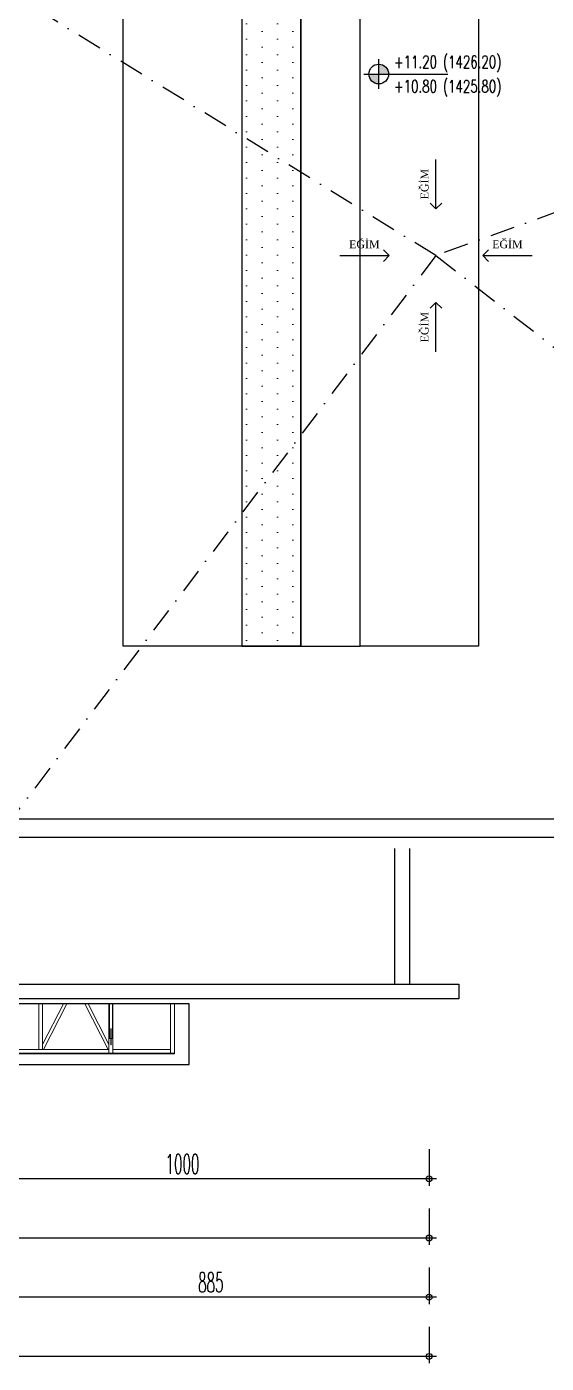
# Model space of a CAD drawing. Header units: millimetres. Extents: x -2755 to 27598, y -1135 to 13405.
# Drawn here: x 18284 to 19337, y -1069 to 1641 of the extents above; entities that cross this region are included whole.
import ezdxf
from ezdxf.enums import TextEntityAlignment as Align
from ezdxf.xclip import XClip

# ---------------------------------------------------------------- set-up
doc = ezdxf.new("R2010")
doc.units = ezdxf.units.MM
doc.header["$LTSCALE"] = 100
doc.linetypes.add('DASHDOT', pattern=[1, 0.5, -0.25, 0, -0.25])
for name, color, linetype in [('GOR', 7, 'Continuous'), ('KOT', 7, 'Continuous'), ('OK', 7, 'Continuous'), ('OLCU DIS', 7, 'Continuous'), ('PEYZAJ', 7, 'Continuous')]:
    doc.layers.add(name, color=color, linetype=linetype)
doc.styles.add('olcu', font='romans.shx', dxfattribs={"width": 0.5})
doc.styles.add('YAZI', font='times.ttf')
doc.dimstyles.new('1-200', dxfattribs={"dimtxt": 40, "dimasz": 2, "dimexe": 0, "dimexo": 0, "dimgap": 10, "dimtad": 1, "dimdec": 4, "dimrnd": 0.1, "dimzin": 9, "dimdsep": 46, "dimtxsty": 'olcu', "dimblk1": 'SOL', "dimblk2": 'SAG', "dimsah": 1, "dimcen": 0, "dimse1": 1, "dimse2": 1, "dimclre": 13, "dimadec": 0, "dimazin": 0, "dimtfac": 1, "dimtdec": 4, "dimtix": 1, "dimtmove": 2, "dimatfit": 2, "dimldrblk": 'SOL', "dimfxl": 0, "dimtolj": 1, "dimarcsym": 0})

# ---------------------------------------------------------------- blocks, each defined once
blk = doc.blocks.new('cakil modulasyon')
at = {"lineweight": 0, "ltscale": 100}
h = blk.add_hatch(dxfattribs=at)
h.set_pattern_fill('DOTS', color=0, scale=500, angle=90)
h.set_pattern_definition([(90, (-20, 71302.746), (-31.25, 15.625), [0, -31.25])])
h.paths.add_polyline_path([(18819.6, 2634.6), (18700.4, 2634.6), (18700.4, 355.4), (18819.6, 355.4)])
at = {"color": 0}
blk.add_line((18700, 2635), (18700, 355), dxfattribs=at)
for points in [[(18460, 2635), (18820, 2635), (18820, 355), (18460, 355)], [(18460, 2635), (18700, 2635), (18700, 355), (18460, 355)], [(18820, 2635), (18700, 2635), (18700, 355), (18820, 355)], [(18819.6, 2634.6), (18700.4, 2634.6), (18700.4, 355.4), (18819.6, 355.4)], [(18940, 2635), (18820, 2635), (18820, 355), (18940, 355)], [(18940, 2635), (19180, 2635), (19180, 355), (18940, 355)]]:
    blk.add_lwpolyline(points, close=True, dxfattribs=at)
blk = doc.blocks.new('cati duzenleme +11.00')
at = {"color": 0}
blk.add_blockref('cakil modulasyon', (-5, -2575), dxfattribs=at)
blk = doc.blocks.new('KOT-PL(TEMIZ&KABA)')
at = {"layer": 'KOT', "linetype": 'Continuous', "lineweight": -3}
h = blk.add_hatch(color=7, dxfattribs=at)
h.paths.add_polyline_path([(0, 0), (0.2, 0, 0.414214), (0, 0.2)])
h.paths.add_polyline_path([(0, 0), (-0.2, 0, 0.414214), (0, -0.2)])
at = {"layer": 'KOT', "color": 7, "lineweight": -3}
for p, q in [((0, -0.3), (0, 0.3)), ((-0.3, 0), (1.4, 0))]:
    blk.add_line(p, q, dxfattribs=at)
at = {"layer": 'KOT', "color": 7, "linetype": 'Continuous', "lineweight": -3}
blk.add_circle((0, 0), 0.2, dxfattribs=at)
at = {"layer": 'KOT', "color": 7, "linetype": 'Continuous', "lineweight": -3, "style": 'olcu', "width": 0.7}
for tag, p in [('KOTTEMIZ', (0.31, 0.122)), ('KOTKABA', (0.31, -0.373))]:
    blk.add_attdef(tag, p, '', height=0.25, dxfattribs=at)
blk = doc.blocks.new('SOL')
at = {"color": 0}
for p, q in [((0, 30), (0, -7)), ((7.6, 0), (-7, 0))]:
    blk.add_line(p, q, dxfattribs=at)
blk.add_circle((0, 0), 3, dxfattribs=at)
blk = doc.blocks.new('SAG')
at = {"color": 0}
for p, q in [((7.6, 0), (-7, 0)), ((0, -30), (0, 7))]:
    blk.add_line(p, q, dxfattribs=at)
blk.add_circle((0, 0), 3, dxfattribs=at)
blk = doc.blocks.new('*D280')
at = {"layer": 'OLCU DIS', "color": 0, "lineweight": -2, "transparency": 16777216}
blk.add_line((19098, -1055), (-328, -1055), dxfattribs=at)
at = {"layer": 'OLCU DIS', "color": 0, "lineweight": -2, "transparency": 16777216, "xscale": 2, "yscale": 2, "zscale": 2, "rotation": 180}
blk.add_blockref('SAG', (-330, -1055), dxfattribs=at)
at = {"layer": 'OLCU DIS', "color": 0, "lineweight": -2, "transparency": 16777216, "xscale": 2, "yscale": 2, "zscale": 2}
blk.add_blockref('SOL', (19100, -1055), dxfattribs=at)
at = {"layer": 'OLCU DIS', "color": 0, "transparency": 16777216, "insert": (9385, -1025), "char_height": 40, "attachment_point": 5, "style": 'olcu'}
blk.add_mtext('\\A1;19430', dxfattribs=at)
blk = doc.blocks.new('_Open30')
at = {"color": 0, "linetype": 'ByBlock', "lineweight": -2}
for p, q in [((-1, 0.3), (0, 0)), ((0, 0), (-1, -0.3)), ((0, 0), (-1, 0))]:
    blk.add_line(p, q, dxfattribs=at)
blk = doc.blocks.new('*D281')
at = {"layer": 'OLCU DIS', "color": 0, "lineweight": -2, "transparency": 16777216}
blk.add_line((19098, -935), (18217, -935), dxfattribs=at)
at = {"layer": 'OLCU DIS', "color": 0, "lineweight": -2, "transparency": 16777216, "xscale": 2, "yscale": 2, "zscale": 2, "rotation": 180}
blk.add_blockref('SAG', (18215, -935), dxfattribs=at)
at = {"layer": 'OLCU DIS', "color": 0, "lineweight": -2, "transparency": 16777216, "xscale": 2, "yscale": 2, "zscale": 2}
blk.add_blockref('SOL', (19100, -935), dxfattribs=at)
at = {"layer": 'OLCU DIS', "color": 0, "transparency": 16777216, "insert": (18657.5, -905), "char_height": 40, "attachment_point": 5, "style": 'olcu'}
blk.add_mtext('\\A1;885', dxfattribs=at)
blk = doc.blocks.new('*D317')
at = {"layer": 'OLCU DIS', "color": 0, "lineweight": -2, "transparency": 16777216}
blk.add_line((19098, -815), (15702, -815), dxfattribs=at)
at = {"layer": 'OLCU DIS', "color": 0, "lineweight": -2, "transparency": 16777216, "xscale": 2, "yscale": 2, "zscale": 2, "rotation": 180}
blk.add_blockref('SAG', (15700, -815), dxfattribs=at)
at = {"layer": 'OLCU DIS', "color": 0, "lineweight": -2, "transparency": 16777216, "xscale": 2, "yscale": 2, "zscale": 2}
blk.add_blockref('SOL', (19100, -815), dxfattribs=at)
at = {"layer": 'OLCU DIS', "color": 0, "transparency": 16777216, "insert": (17400, -785), "char_height": 40, "attachment_point": 5, "style": 'olcu'}
blk.add_mtext('\\A1;3400', dxfattribs=at)
blk = doc.blocks.new('*D325')
at = {"layer": 'OLCU DIS', "color": 0, "lineweight": -2, "transparency": 16777216}
blk.add_line((19098, -695), (18102, -695), dxfattribs=at)
at = {"layer": 'OLCU DIS', "color": 0, "lineweight": -2, "transparency": 16777216, "xscale": 2, "yscale": 2, "zscale": 2, "rotation": 180}
blk.add_blockref('SAG', (18100, -695), dxfattribs=at)
at = {"layer": 'OLCU DIS', "color": 0, "lineweight": -2, "transparency": 16777216, "xscale": 2, "yscale": 2, "zscale": 2}
blk.add_blockref('SOL', (19100, -695), dxfattribs=at)
at = {"layer": 'OLCU DIS', "color": 0, "transparency": 16777216, "insert": (18600, -665), "char_height": 40, "attachment_point": 5, "style": 'olcu'}
blk.add_mtext('\\A1;1000', dxfattribs=at)
blk = doc.blocks.new('*U161')
at = {"color": 0, "ltscale": 200}
for points in [[(50, 0), (-50, 0)], [(50, 0), (38.5, 11.8)], [(50, 0), (38.5, -11.8)]]:
    blk.add_lwpolyline(points, dxfattribs=at)
at = {"color": 0, "linetype": 'ByBlock', "style": 'YAZI'}
blk.add_attdef('EGIM', text='', height=16, rotation=180, dxfattribs=at).set_placement((0, -15), align=Align.CENTER)
blk = doc.blocks.new('*U162')
at = {"color": 0, "ltscale": 200}
for points in [[(-50, 0), (-38.5, 11.8)], [(50, 0), (-50, 0)], [(-50, 0), (-38.5, -11.8)]]:
    blk.add_lwpolyline(points, dxfattribs=at)
at = {"color": 0, "linetype": 'ByBlock', "style": 'YAZI'}
blk.add_attdef('EGIM', text='', height=16, rotation=180, dxfattribs=at).set_placement((0, -15), align=Align.CENTER)
blk = doc.blocks.new('ewreewr')
at = {"layer": 'OK', "color": 252}
for name, p, rotation in [('*U161', (0, 145), 270), ('*U162', (-145, 0), 180), ('*U161', (145, 0), 180), ('*U162', (0, -145), 270)]:
    blk.add_blockref(name, p, dxfattribs=dict(at, rotation=rotation)).add_auto_attribs({'EGIM': 'EĞİM'})
blk = doc.blocks.new('SACAK ACIL ERISKIN')
at = {"color": 0, "linetype": 'ByBlock', "lineweight": 0}
for p, q in [((93.5, -442.6), (93.5, -134)), ((101.5, -442.6), (101.5, -134)), ((236, -450), (236, -134)), ((244, -450), (244, -134)), ((361, -450), (361, -134)), ((369, -450.8), (369, -134)), ((237, -419.8), (237, -154.9)), ((243, -419.8), (243, -154.9)), ((101.5, -432.4), (165.4, -307)), ((103.1, -442.6), (168.8, -313.7)), ((234.4, -442.6), (168.8, -313.7)), ((236, -432.4), (172.1, -307)), ((239.5, -400.8), (239.6, -400.8)), ((239.5, -420.9), (239.5, -400.8)), ((239.6, -433.1), (239.6, -400.4)), ((239.6, -401.1), (240.4, -401.1)), ((239.6, -404.4), (240.4, -404.4)), ((240.4, -433.1), (240.4, -400.4)), ((240.4, -400.8), (240.5, -400.8)), ((240.5, -420.9), (240.5, -400.8)), ((237, -419.8), (237.2, -420.2)), ((237.2, -420.2), (237.9, -420.6)), ((237.9, -420.6), (238.8, -420.8)), ((238.8, -420.8), (239.5, -420.9)), ((239.6, -415.1), (240.4, -415.1)), ((239.6, -431.1), (240.4, -431.1)), ((239.6, -432.6), (240.4, -432.6)), ((240.4, -433.1), (239.6, -433.1)), ((240.5, -420.9), (241.2, -420.8)), ((241.2, -420.8), (242.1, -420.6)), ((242.1, -420.6), (242.8, -420.2)), ((242.8, -420.2), (243, -419.8)), ((236, -442.6), (-41, -442.6)), ((-41, -450.5), (236, -450.5)), ((236, -451.3), (-41, -451.3)), ((93.5, -442.6), (101.5, -442.6)), ((236, -451.3), (236, -442.6)), ((236, -450), (244, -450)), ((236, -450.8), (236.3, -450.8)), ((243.7, -450.1), (236.3, -450.1)), ((236.3, -450.1), (236.3, -451.3)), ((236.3, -450.6), (243.7, -450.6)), ((236.3, -451.3), (243.7, -451.3)), ((243.7, -451.3), (243.7, -450.1)), ((243.7, -450.8), (244, -450.8)), ((361, -442.6), (244, -442.6)), ((244, -451.3), (244, -442.6)), ((244, -450.5), (361, -450.5)), ((361, -451.3), (244, -451.3)), ((361, -451.3), (361, -442.6)), ((369, -450), (361, -450)), ((361, -450.8), (361.3, -450.8)), ((368.7, -450.1), (361.3, -450.1)), ((361.3, -450.1), (361.3, -451.3)), ((361.3, -450.6), (368.7, -450.6)), ((361.3, -451.3), (368.7, -451.3)), ((368.7, -451.3), (368.7, -450.1)), ((368.7, -450.8), (369, -450.8))]:
    blk.add_line(p, q, dxfattribs=at)

msp = doc.modelspace()

# ---------------------------------------------------------------- linework, layer by layer
at = {"layer": 'GOR', "color": 30}
for points in [[(-112, 4713), (-112, 4568.00004), (4328, 4568.00004), (4328, 2642.00004), (-12, 2642.00004), (-12, -1.99996), (4308, -2.00008), (4308, -121.99993), (5770.5332, -121.99997), (6128.48329, 498.00003), (7871.51671, 498.00003), (8229.4668, -121.99996), (9692, -121.99996), (9692, -1.99979), (13548.00349, -1.99983), (13548.00349, -1.99989), (14832, -1.99988), (14832, -1.99983), (20622, -1.99991), (20622, 6042.00009), (19112, 6041.99996)], [(10320, 1970.00007), (10320, 35.0002), (13584.99273, 35.00017), (13584.99273, 35.00011), (14795, 35.00012), (14795, 35.00017), (20585, 35.00009), (20585, 6005.00009), (19112, 6005.00009)]]:
    msp.add_lwpolyline(points, dxfattribs=at)
at = {"layer": 'GOR', "color": 16}
for points in [[(19030, -24.99996), (19030, -299.99996)], [(19060, -24.99996), (19060, -299.99996)]]:
    msp.add_lwpolyline(points, dxfattribs=at)
msp.add_lwpolyline([(15570, -299.99996), (19160, -299.99996), (19160, -329.99996), (15570, -329.99996)], close=True, dxfattribs=at)
at = {"layer": 'OK', "color": 252, "linetype": 'DASHDOT'}
for points in [[(19113.6517, 1176.74333), (18250, 1710.00004)], [(20590, 1710.00004), (19113.6517, 1176.74333)], [(19113.6517, 1176.74333), (18250, 30.00011)], [(19113.6517, 1176.74333), (20590, 30.00009)]]:
    msp.add_lwpolyline(points, dxfattribs=at)

# ---------------------------------------------------------------- block references
at = {"layer": 'GOR', "color": 16}
ref = msp.add_blockref('SACAK ACIL ERISKIN', (18215, 10.00002), dxfattribs=at)
XClip(ref).set_block_clipping_path([(-2075.780113522, -473.4456452745), (398.2890948031, -350.000015421)])
at = {"layer": 'KOT', "xscale": 100, "yscale": 100, "zscale": 100}
msp.add_blockref('KOT-PL(TEMIZ&KABA)', (18997.90811, 1544.80883), dxfattribs=at).add_auto_attribs({'KOTTEMIZ': '+11.20 (1426.20)', 'KOTKABA': '+10.80 (1425.80)'})
at = {"layer": 'OK', "color": 252}
msp.add_blockref('ewreewr', (19113.6517, 1176.74333), dxfattribs=at)
at = {"layer": 'PEYZAJ', "color": 56}
msp.add_blockref('cati duzenleme +11.00', (25, 2605.00004), dxfattribs=at)

# ---------------------------------------------------------------- dimensions: what is measured, and where the dimension line sits
at = {"layer": 'OLCU DIS'}
for base, p1, p2, picture, middle in [((-330, -1054.99996), (19099.99997, 4260.00009), (-330, 5885.00007), '*D280', (9384.99998, -1024.99996)), ((18100, -694.99996), (19099.99997, 4260.00009), (18100, 4479.99983), '*D325', (18599.99998, -664.99996)), ((15700, -814.99996), (19099.99997, 4260.00009), (15700, 4260.00009), '*D317', (17399.99998, -784.99996)), ((18215, -934.99996), (19100, 4260.00009), (18215, 4260.00009), '*D281', (18657.5, -904.99996))]:
    dim = msp.add_linear_dim(base=base, p1=p1, p2=p2, dimstyle='1-200', override={"dimldrblk": 'Open30'}, dxfattribs=at)
    dim.commit()
    dim.dimension.update_dxf_attribs({"geometry": picture, "text_midpoint": middle})

doc.saveas('drawing.dxf')
